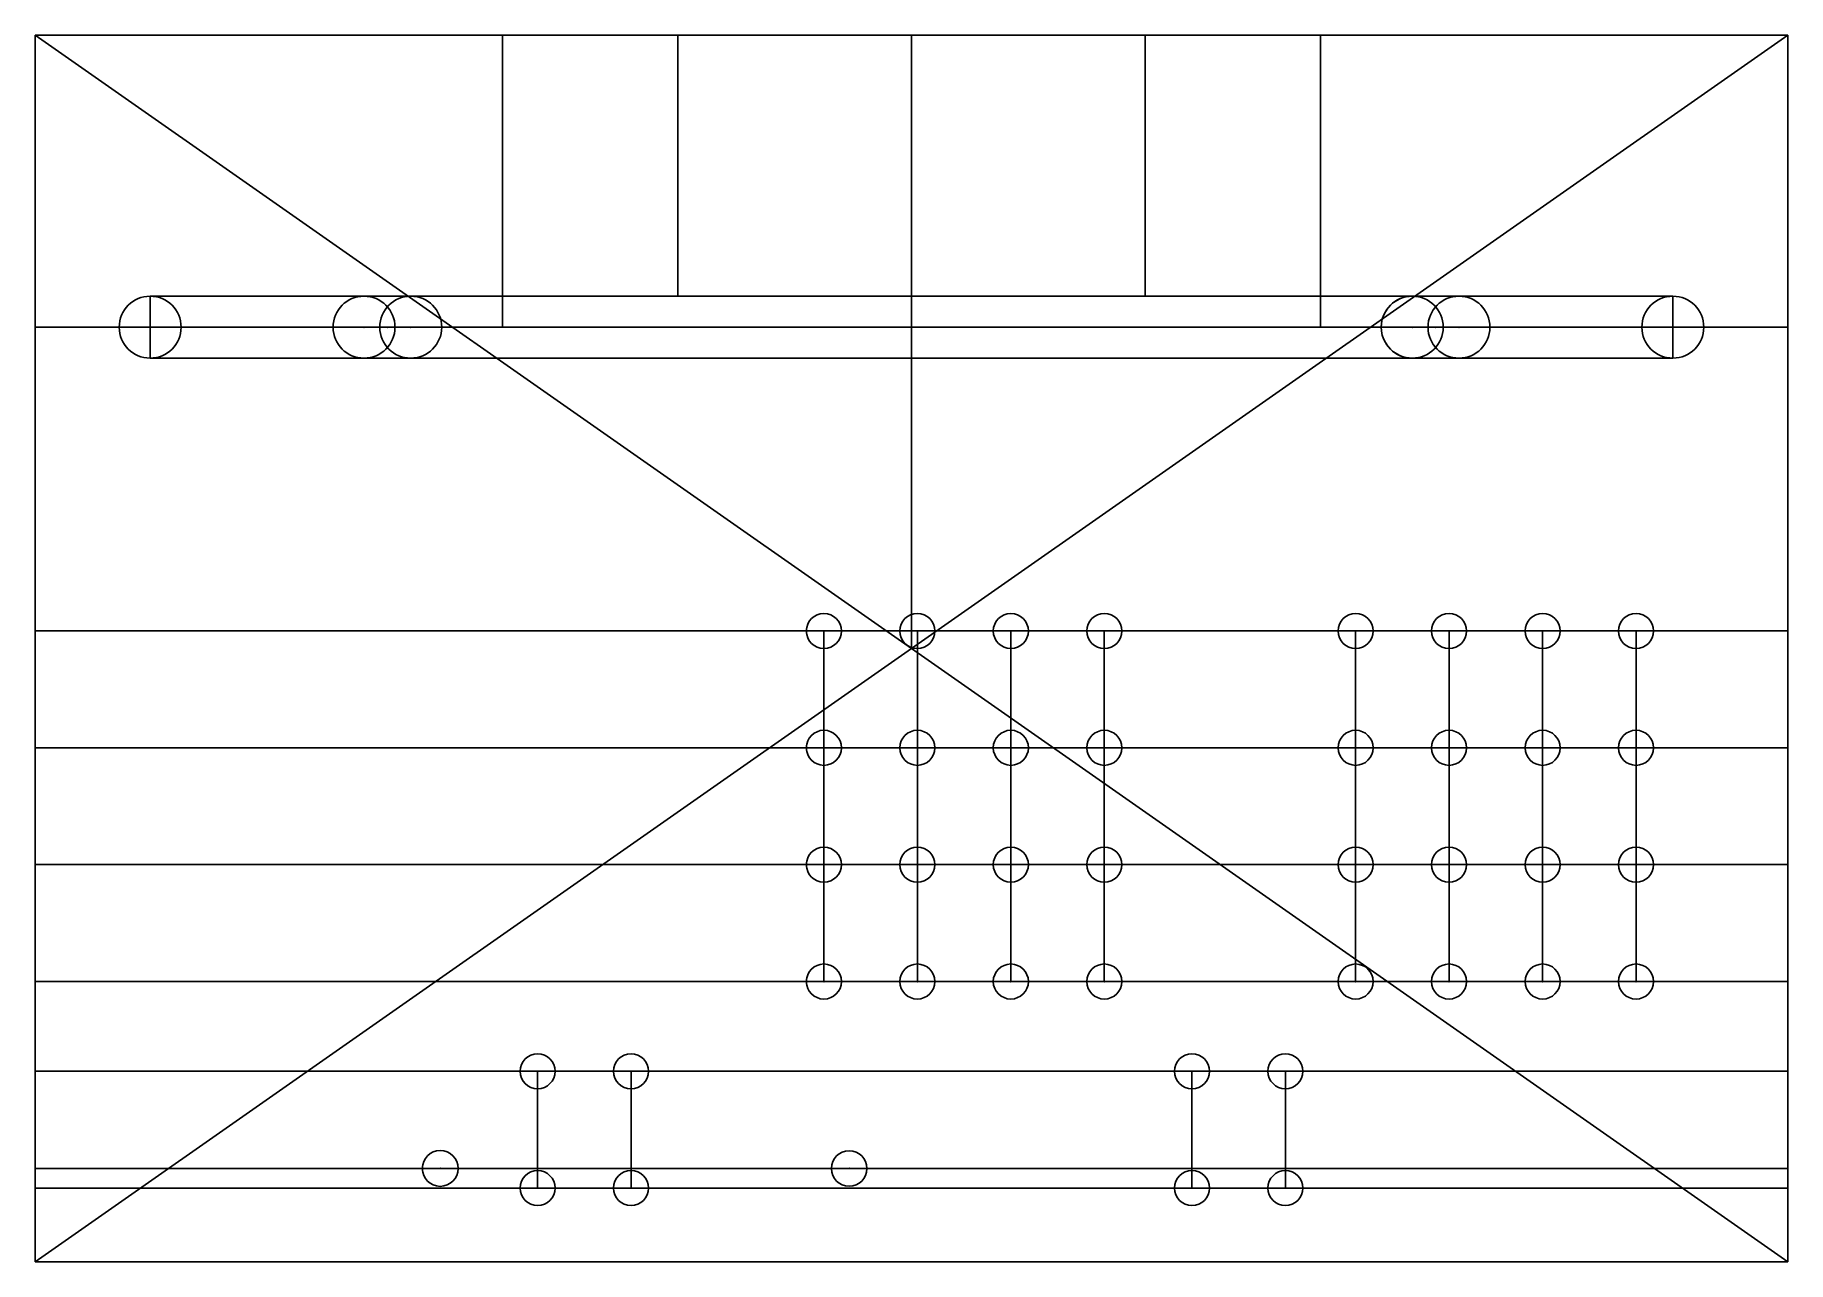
# Model space of a CAD drawing. Header units: centimetres. Extents: x -7.5 to 7.5, y -5.2 to 5.2.
import ezdxf

# ---------------------------------------------------------------- set-up
doc = ezdxf.new("R2010")
doc.units = ezdxf.units.CM
doc.header["$MEASUREMENT"] = 0
doc.layers.add('合页连接板-方案二 v12_Sketch1', color=7, linetype='Continuous')
doc.layers.add('合页连接板-方案二 v12_Sketch3', color=7, linetype='Continuous')

msp = doc.modelspace()

# ---------------------------------------------------------------- linework, layer by layer
at = {"layer": '合页连接板-方案二 v12_Sketch1'}
for p, q in [((-7.5, -5.25), (-7.5, 5.25)), ((-7.5, 5.25), (7.5, 5.25)), ((7.5, -5.25), (-7.5, 5.25)), ((-7.5, -5.25), (7.5, 5.25)), ((-3.5, 5.25), (-3.5, 2.75)), ((-2, 5.25), (-2, 3.015)), ((0, 5.25), (0, 0)), ((2, 5.25), (2, 3.015)), ((3.5, 5.25), (3.5, 2.75)), ((7.5, 5.25), (7.5, -5.25)), ((-6.515, 3.015), (-6.515, 2.485)), ((-6.515, 3.015), (6.515, 3.015)), ((6.515, 2.485), (6.515, 3.015)), ((-7.5, 2.75), (7.5, 2.75)), ((6.515, 2.485), (-6.515, 2.485)), ((-7.5, 0.15), (7.5, 0.15)), ((-0.75, -2.85), (-0.75, 0.15)), ((0.05, -2.85), (0.05, 0.15)), ((0.85, -2.85), (0.85, 0.15)), ((1.65, -2.85), (1.65, 0.15)), ((3.8, -2.85), (3.8, 0.15)), ((4.6, -2.85), (4.6, 0.15)), ((5.4, -2.85), (5.4, 0.15)), ((6.2, -2.85), (6.2, 0.15)), ((-7.5, -0.85), (7.5, -0.85)), ((-7.5, -1.85), (7.5, -1.85)), ((-7.5, -2.85), (7.5, -2.85)), ((-7.5, -4.45), (7.5, -4.45)), ((7.5, -5.25), (-7.5, -5.25))]:
    msp.add_line(p, q, dxfattribs=at)
for centre, radius in [((-6.515, 2.75), 0.265), ((-4.685, 2.75), 0.265), ((-4.285, 2.75), 0.265), ((4.285, 2.75), 0.265), ((4.685, 2.75), 0.265), ((6.515, 2.75), 0.265), ((-0.75, 0.15), 0.15), ((0.05, 0.15), 0.15), ((0.85, 0.15), 0.15), ((1.65, 0.15), 0.15), ((3.8, 0.15), 0.15), ((4.6, 0.15), 0.15), ((5.4, 0.15), 0.15), ((6.2, 0.15), 0.15), ((-0.75, -0.85), 0.15), ((0.05, -0.85), 0.15), ((0.85, -0.85), 0.15), ((1.65, -0.85), 0.15), ((3.8, -0.85), 0.15), ((4.6, -0.85), 0.15), ((5.4, -0.85), 0.15), ((6.2, -0.85), 0.15), ((-0.75, -1.85), 0.15), ((0.05, -1.85), 0.15), ((0.85, -1.85), 0.15), ((1.65, -1.85), 0.15), ((3.8, -1.85), 0.15), ((4.6, -1.85), 0.15), ((5.4, -1.85), 0.15), ((6.2, -1.85), 0.15), ((-0.75, -2.85), 0.15), ((0.05, -2.85), 0.15), ((0.85, -2.85), 0.15), ((1.65, -2.85), 0.15), ((3.8, -2.85), 0.15), ((4.6, -2.85), 0.15), ((5.4, -2.85), 0.15), ((6.2, -2.85), 0.15), ((-4.033, -4.45), 0.153), ((-0.533, -4.45), 0.152)]:
    msp.add_circle(centre, radius, dxfattribs=at)
for p in [(-6.515, 2.75), (-4.685, 2.75), (-4.485, 2.75), (-4.285, 2.75), (0, 2.75), (4.285, 2.75), (4.485, 2.75), (4.685, 2.75), (6.515, 2.75), (-0.75, 0.15), (0, 0), (0, 0), (0.05, 0.15), (0.85, 0.15), (1.65, 0.15), (3.8, 0.15), (4.6, 0.15), (5.4, 0.15), (6.2, 0.15), (-0.75, -0.85), (0.05, -0.85), (0.85, -0.85), (1.65, -0.85), (3.8, -0.85), (4.6, -0.85), (5.4, -0.85), (6.2, -0.85), (-0.75, -1.85), (-0.75, -1.85), (0.05, -1.85), (0.85, -1.85), (1.65, -1.85), (3.8, -1.85), (4.6, -1.85), (5.4, -1.85), (6.2, -1.85), (-0.75, -2.85), (0.05, -2.85), (0.85, -2.85), (1.65, -2.85), (3.8, -2.85), (4.6, -2.85), (5.4, -2.85), (6.2, -2.85), (-4.033, -4.45), (-0.533, -4.45)]:
    msp.add_point(p, dxfattribs=at)
at = {"layer": '合页连接板-方案二 v12_Sketch3'}
for p, q in [((-2, 5.25, 0.8), (-7.5, 5.25, 0.8)), ((-7.5, 5.25, 0.8), (-7.5, -5.25, 0.8)), ((-2, 3.015, 0.8), (-2, 5.25, 0.8)), ((7.5, 5.25, 0.8), (2, 5.25, 0.8)), ((2, 5.25, 0.8), (2, 3.015, 0.8)), ((7.5, -5.25, 0.8), (7.5, 5.25, 0.8)), ((-4.685, 3.015, 0.8), (-4.285, 3.015, 0.8)), ((2, 3.015, 0.8), (-2, 3.015, 0.8)), ((4.285, 3.015, 0.8), (4.685, 3.015, 0.8)), ((-4.285, 2.485, 0.8), (-4.685, 2.485, 0.8)), ((4.685, 2.485, 0.8), (4.285, 2.485, 0.8)), ((-7.5, -3.618, 0.8), (7.5, -3.618, 0.8)), ((-3.2, -4.618, 0.8), (-3.2, -3.618, 0.8)), ((-2.4, -4.618, 0.8), (-2.4, -3.618, 0.8)), ((2.4, -4.618, 0.8), (2.4, -3.618, 0.8)), ((3.2, -4.618, 0.8), (3.2, -3.618, 0.8)), ((-7.5, -4.618, 0.8), (7.5, -4.618, 0.8)), ((-7.5, -5.25, 0.8), (7.5, -5.25, 0.8))]:
    msp.add_line(p, q, dxfattribs=at)
for centre, radius in [((-6.515, 2.75, 0.8), 0.265), ((6.515, 2.75, 0.8), 0.265), ((-0.75, 0.15, 0.8), 0.15), ((0.05, 0.15, 0.8), 0.15), ((0.85, 0.15, 0.8), 0.15), ((1.65, 0.15, 0.8), 0.15), ((3.8, 0.15, 0.8), 0.15), ((4.6, 0.15, 0.8), 0.15), ((5.4, 0.15, 0.8), 0.15), ((6.2, 0.15, 0.8), 0.15), ((-0.75, -0.85, 0.8), 0.15), ((0.05, -0.85, 0.8), 0.15), ((0.85, -0.85, 0.8), 0.15), ((1.65, -0.85, 0.8), 0.15), ((3.8, -0.85, 0.8), 0.15), ((4.6, -0.85, 0.8), 0.15), ((5.4, -0.85, 0.8), 0.15), ((6.2, -0.85, 0.8), 0.15), ((-0.75, -1.85, 0.8), 0.15), ((0.05, -1.85, 0.8), 0.15), ((0.85, -1.85, 0.8), 0.15), ((1.65, -1.85, 0.8), 0.15), ((3.8, -1.85, 0.8), 0.15), ((4.6, -1.85, 0.8), 0.15), ((5.4, -1.85, 0.8), 0.15), ((6.2, -1.85, 0.8), 0.15), ((-0.75, -2.85, 0.8), 0.15), ((0.05, -2.85, 0.8), 0.15), ((0.85, -2.85, 0.8), 0.15), ((1.65, -2.85, 0.8), 0.15), ((3.8, -2.85, 0.8), 0.15), ((4.6, -2.85, 0.8), 0.15), ((5.4, -2.85, 0.8), 0.15), ((6.2, -2.85, 0.8), 0.15), ((-3.2, -3.618, 0.8), 0.15), ((-2.4, -3.618, 0.8), 0.15), ((2.4, -3.618, 0.8), 0.15), ((3.2, -3.618, 0.8), 0.15), ((-3.2, -4.618, 0.8), 0.15), ((-2.4, -4.618, 0.8), 0.15), ((2.4, -4.618, 0.8), 0.15), ((3.2, -4.618, 0.8), 0.15)]:
    msp.add_circle(centre, radius, dxfattribs=at)
for centre, start, end in [((-4.685, 2.75, 0.8), 90.0001, 270), ((-4.285, 2.75, 0.8), 269.9999, 89.9999), ((4.285, 2.75, 0.8), 89.9997, 269.9999), ((4.685, 2.75, 0.8), 269.9999, 89.9997)]:
    msp.add_arc(centre, 0.265, start, end, dxfattribs=at)
for p in [(0, 0, 0.8), (-2.4, -3.618, 0.8), (3.2, -3.618, 0.8), (-2.4, -4.618, 0.8), (3.2, -4.618, 0.8)]:
    msp.add_point(p, dxfattribs=at)

doc.saveas('drawing.dxf')
